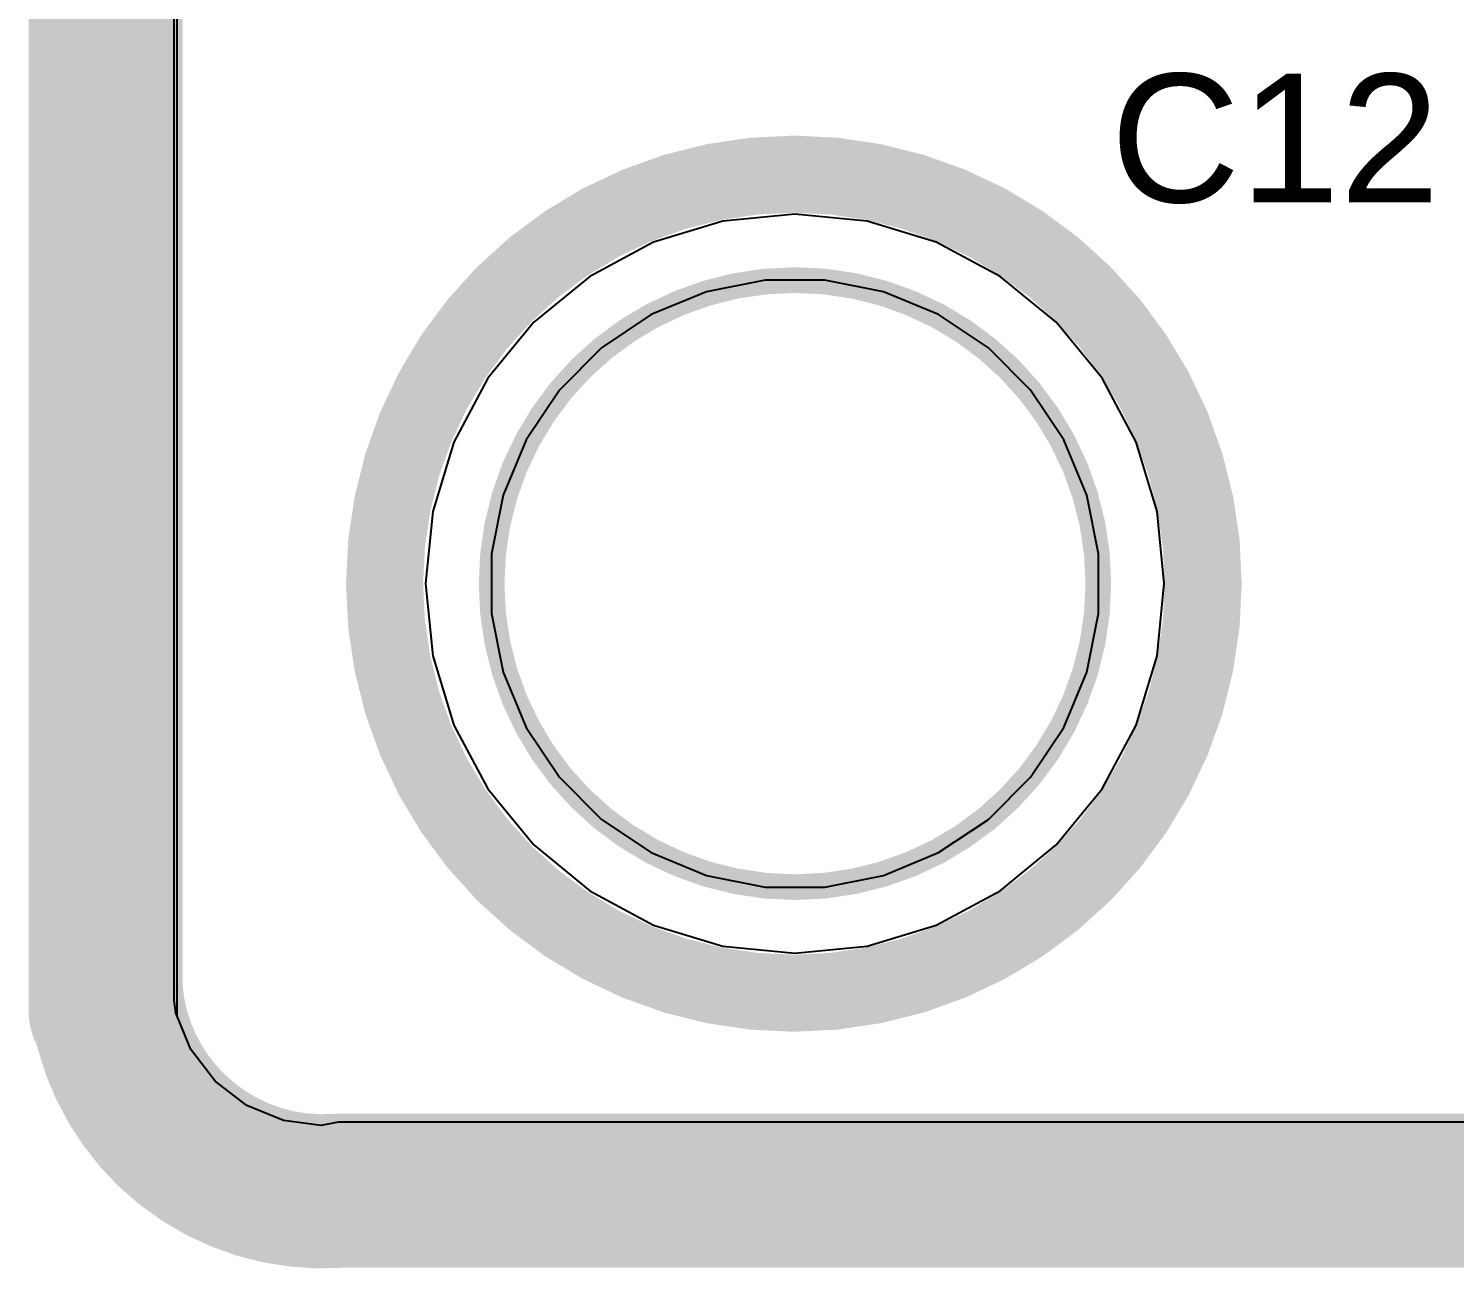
# Model space of a CAD drawing. Header units: inches. Extents: x -0.5 to 14, y -0.2 to 4.7.
# Drawn here: x -0.1492 to 0.1284, y -0.1332 to 0.108 of the extents above; entities that cross this region are included whole.
import ezdxf

# ---------------------------------------------------------------- set-up
doc = ezdxf.new("R2010")
doc.units = ezdxf.units.IN
doc.header["$MEASUREMENT"] = 0
for name, color, linetype in [('Board_outline', 56, 'Continuous'), ('Bottom Layer', 5, 'Continuous'), ('Bottom Overlay', 54, 'Continuous'), ('GND', 16, 'Continuous'), ('Keep-Out Layer', 6, 'Continuous'), ('Multi-Layer', 9, 'Continuous'), ('POWER', 76, 'Continuous'), ('Top Layer', 1, 'Continuous'), ('Top Overlay', 2, 'Continuous')]:
    doc.layers.add(name, color=color, linetype=linetype)
doc.styles.add('Arial', font='', dxfattribs={"height": 0.2})
doc.styles.get('Arial').set_extended_font_data('Arial')

msp = doc.modelspace()

# ---------------------------------------------------------------- linework, layer by layer
at = {"layer": 'Board_outline'}
for points in [[(-0.13421, -0.08202, 0.03, 0.03, 0), (-0.13421, 1.68018, 0.03, 0.03, 0)], [(-0.13421, -0.08202, 0.03, 0.03, 0), (-0.13421, 1.68018, 0.03, 0.03, 0)], [(-0.13421, -0.08202, 0.03, 0.03, 0), (-0.13421, 1.68018, 0.03, 0.03, 0)], [(-0.13421, -0.08302, 0.03, 0.03, 0), (-0.13421, 1.67918, 0.03, 0.03, 0)], [(-0.08891, -0.11814, 0.03, 0.03, -0.414214), (-0.13421, -0.07884, 0.03, 0.03, 0)], [(-0.08891, -0.11814, 0.03, 0.03, -0.414214), (-0.13421, -0.07884, 0.03, 0.03, 0)], [(-0.08891, -0.11814, 0.03, 0.03, -0.414214), (-0.13421, -0.07884, 0.03, 0.03, 0)], [(-0.08891, -0.11814, 0.03, 0.03, -0.414214), (-0.13421, -0.07884, 0.03, 0.03, 0)], [(-0.08891, -0.11812, 0.03, 0.03, 0), (1.23619, -0.11812, 0.03, 0.03, 0)], [(-0.08891, -0.11812, 0.03, 0.03, 0), (1.23619, -0.11812, 0.03, 0.03, 0)], [(-0.08891, -0.11812, 0.03, 0.03, 0), (1.23619, -0.11812, 0.03, 0.03, 0)], [(-0.08891, -0.11812, 0.03, 0.03, 0), (1.23619, -0.11812, 0.03, 0.03, 0)]]:
    msp.add_lwpolyline(points, format="xyseb", dxfattribs=at)
for points in [[(-0.14171, -0.07884, 0.015, 0.015, 1), (-0.12671, -0.07884, 0.015, 0.015, 1)], [(-0.14171, -0.07884, 0.015, 0.015, 1), (-0.12671, -0.07884, 0.015, 0.015, 1)], [(-0.14171, -0.07884, 0.015, 0.015, 1), (-0.12671, -0.07884, 0.015, 0.015, 1)], [(-0.14171, -0.07884, 0.015, 0.015, 1), (-0.12671, -0.07884, 0.015, 0.015, 1)], [(-0.14171, -0.08202, 0.015, 0.015, 1), (-0.12671, -0.08202, 0.015, 0.015, 1)], [(-0.14171, -0.08202, 0.015, 0.015, 1), (-0.12671, -0.08202, 0.015, 0.015, 1)], [(-0.14171, -0.08202, 0.015, 0.015, 1), (-0.12671, -0.08202, 0.015, 0.015, 1)], [(-0.14171, -0.08302, 0.015, 0.015, 1), (-0.12671, -0.08302, 0.015, 0.015, 1)], [(-0.09641, -0.11812, 0.015, 0.015, 1), (-0.08141, -0.11812, 0.015, 0.015, 1)], [(-0.09641, -0.11812, 0.015, 0.015, 1), (-0.08141, -0.11812, 0.015, 0.015, 1)], [(-0.09641, -0.11812, 0.015, 0.015, 1), (-0.08141, -0.11812, 0.015, 0.015, 1)], [(-0.09641, -0.11812, 0.015, 0.015, 1), (-0.08141, -0.11812, 0.015, 0.015, 1)], [(-0.09641, -0.11814, 0.015, 0.015, 1), (-0.08141, -0.11814, 0.015, 0.015, 1)], [(-0.09641, -0.11814, 0.015, 0.015, 1), (-0.08141, -0.11814, 0.015, 0.015, 1)], [(-0.09641, -0.11814, 0.015, 0.015, 1), (-0.08141, -0.11814, 0.015, 0.015, 1)], [(-0.09641, -0.11814, 0.015, 0.015, 1), (-0.08141, -0.11814, 0.015, 0.015, 1)]]:
    msp.add_lwpolyline(points, format="xyseb", close=True, dxfattribs=at)
at = {"layer": 'Bottom Layer'}
for p, q in [((-0.12087, -0.08112), (-0.12087, 1.68018)), ((-0.01403, 0.07052), (-0.02752, 0.06643)), ((0, 0.0719), (-0.01403, 0.07052)), ((0.01403, 0.07052), (0, 0.0719)), ((0.02752, 0.06643), (0.01403, 0.07052)), ((-0.02752, 0.06643), (-0.03995, 0.05978)), ((0.03995, 0.05978), (0.02752, 0.06643)), ((-0.03995, 0.05978), (-0.05084, 0.05084)), ((0.05084, 0.05084), (0.03995, 0.05978)), ((-0.05084, 0.05084), (-0.05978, 0.03995)), ((0.05978, 0.03995), (0.05084, 0.05084)), ((-0.05978, 0.03995), (-0.06643, 0.02752)), ((0.06643, 0.02752), (0.05978, 0.03995)), ((-0.06643, 0.02752), (-0.07052, 0.01403)), ((0.07052, 0.01403), (0.06643, 0.02752)), ((-0.07052, 0.01403), (-0.0719, 0)), ((0.0719, 0), (0.07052, 0.01403)), ((-0.0719, 0), (-0.07052, -0.01403)), ((0.07052, -0.01403), (0.0719, 0)), ((-0.07052, -0.01403), (-0.06643, -0.02752)), ((0.06643, -0.02752), (0.07052, -0.01403)), ((-0.06643, -0.02752), (-0.05978, -0.03995)), ((0.05978, -0.03995), (0.06643, -0.02752)), ((-0.05978, -0.03995), (-0.05084, -0.05084)), ((0.05084, -0.05084), (0.05978, -0.03995)), ((-0.05084, -0.05084), (-0.03995, -0.05978)), ((0.03995, -0.05978), (0.05084, -0.05084)), ((-0.03995, -0.05978), (-0.02752, -0.06643)), ((0.02752, -0.06643), (0.03995, -0.05978)), ((-0.02752, -0.06643), (-0.01403, -0.07052)), ((0.01403, -0.07052), (0.02752, -0.06643)), ((-0.01403, -0.07052), (0, -0.0719)), ((0, -0.0719), (0.01403, -0.07052)), ((-0.12056, -0.0835), (-0.12087, -0.08112)), ((-0.1176, -0.09065), (-0.12056, -0.0835)), ((-0.11288, -0.09679), (-0.1176, -0.09065)), ((-0.10674, -0.10151), (-0.11288, -0.09679)), ((-0.09959, -0.10447), (-0.10674, -0.10151)), ((-0.09221, -0.10544), (-0.09959, -0.10447)), ((-0.08891, -0.10478), (-0.09221, -0.10544)), ((1.23619, -0.10478), (-0.08891, -0.10478))]:
    msp.add_line(p, q, dxfattribs=at)
at = {"layer": 'Bottom Overlay'}
for points in [[(-0.13421, -0.08202, 0.03, 0.03, 0), (-0.13421, 1.68018, 0.03, 0.03, 0)], [(-0.08891, -0.11814, 0.03, 0.03, -0.414214), (-0.13421, -0.07884, 0.03, 0.03, 0)], [(-0.08891, -0.11812, 0.03, 0.03, 0), (1.23619, -0.11812, 0.03, 0.03, 0)]]:
    msp.add_lwpolyline(points, format="xyseb", dxfattribs=at)
for points in [[(0.07947, -0.00001, 0.015, 0.015, 1), (-0.07989, -0.00001, 0.015, 0.015, 1)], [(-0.08364, -0.00001, 0.0075, 0.0075, 1), (-0.07614, -0.00001, 0.0075, 0.0075, 1)], [(0.07572, -0.00001, 0.0075, 0.0075, 1), (0.08322, -0.00001, 0.0075, 0.0075, 1)], [(-0.14171, -0.07884, 0.015, 0.015, 1), (-0.12671, -0.07884, 0.015, 0.015, 1)], [(-0.14171, -0.08202, 0.015, 0.015, 1), (-0.12671, -0.08202, 0.015, 0.015, 1)], [(-0.09641, -0.11812, 0.015, 0.015, 1), (-0.08141, -0.11812, 0.015, 0.015, 1)], [(-0.09641, -0.11814, 0.015, 0.015, 1), (-0.08141, -0.11814, 0.015, 0.015, 1)]]:
    msp.add_lwpolyline(points, format="xyseb", close=True, dxfattribs=at)
at = {"layer": 'GND'}
for p, q in [((-0.12087, -0.08112), (-0.12087, 1.68018)), ((-0.01403, 0.07052), (-0.02752, 0.06643)), ((0, 0.0719), (-0.01403, 0.07052)), ((0.01403, 0.07052), (0, 0.0719)), ((0.02752, 0.06643), (0.01403, 0.07052)), ((-0.02752, 0.06643), (-0.03995, 0.05978)), ((0.03995, 0.05978), (0.02752, 0.06643)), ((-0.03995, 0.05978), (-0.05084, 0.05084)), ((0.05084, 0.05084), (0.03995, 0.05978)), ((-0.05084, 0.05084), (-0.05978, 0.03995)), ((0.05978, 0.03995), (0.05084, 0.05084)), ((-0.05978, 0.03995), (-0.06643, 0.02752)), ((0.06643, 0.02752), (0.05978, 0.03995)), ((-0.06643, 0.02752), (-0.07052, 0.01403)), ((0.07052, 0.01403), (0.06643, 0.02752)), ((-0.07052, 0.01403), (-0.0719, 0)), ((0.0719, 0), (0.07052, 0.01403)), ((-0.0719, 0), (-0.07052, -0.01403)), ((0.07052, -0.01403), (0.0719, 0)), ((-0.07052, -0.01403), (-0.06643, -0.02752)), ((0.06643, -0.02752), (0.07052, -0.01403)), ((-0.06643, -0.02752), (-0.05978, -0.03995)), ((0.05978, -0.03995), (0.06643, -0.02752)), ((-0.05978, -0.03995), (-0.05084, -0.05084)), ((0.05084, -0.05084), (0.05978, -0.03995)), ((-0.05084, -0.05084), (-0.03995, -0.05978)), ((0.03995, -0.05978), (0.05084, -0.05084)), ((-0.03995, -0.05978), (-0.02752, -0.06643)), ((0.02752, -0.06643), (0.03995, -0.05978)), ((-0.02752, -0.06643), (-0.01403, -0.07052)), ((0.01403, -0.07052), (0.02752, -0.06643)), ((-0.01403, -0.07052), (0, -0.0719)), ((0, -0.0719), (0.01403, -0.07052)), ((-0.12056, -0.0835), (-0.12087, -0.08112)), ((-0.1176, -0.09065), (-0.12056, -0.0835)), ((-0.11288, -0.09679), (-0.1176, -0.09065)), ((-0.10674, -0.10151), (-0.11288, -0.09679)), ((-0.09959, -0.10447), (-0.10674, -0.10151)), ((-0.09221, -0.10544), (-0.09959, -0.10447)), ((-0.08891, -0.10478), (-0.09221, -0.10544)), ((1.23619, -0.10478), (-0.08891, -0.10478))]:
    msp.add_line(p, q, dxfattribs=at)
at = {"layer": 'Keep-Out Layer'}
for points in [[(-0.13421, -0.08202, 0.00616, 0.00616, 0), (-0.13421, 1.68018, 0.00616, 0.00616, 0)], [(-0.13421, -0.08202, 0.00616, 0.00616, 0), (-0.13421, 1.68018, 0.00616, 0.00616, 0)], [(-0.08891, -0.11812, 0.005, 0.005, -0.414214), (-0.13421, -0.07882, 0.005, 0.005, 0)], [(-0.08891, -0.11812, 0.005, 0.005, -0.414214), (-0.13421, -0.07882, 0.005, 0.005, 0)], [(-0.08891, -0.11812, 0.00616, 0.00616, 0), (1.23619, -0.11812, 0.00616, 0.00616, 0)], [(-0.08891, -0.11812, 0.00616, 0.00616, 0), (1.23619, -0.11812, 0.00616, 0.00616, 0)]]:
    msp.add_lwpolyline(points, format="xyseb", dxfattribs=at)
for points in [[(0.05906, 0, 0.005, 0.005, 1), (-0.05906, 0, 0.005, 0.005, 1)], [(0.05906, 0, 0.005, 0.005, 1), (-0.05906, 0, 0.005, 0.005, 1)], [(-0.06031, 0, 0.0025, 0.0025, 1), (-0.05781, 0, 0.0025, 0.0025, 1)], [(-0.06031, 0, 0.0025, 0.0025, 1), (-0.05781, 0, 0.0025, 0.0025, 1)], [(0.05781, 0, 0.0025, 0.0025, 1), (0.06031, 0, 0.0025, 0.0025, 1)], [(0.05781, 0, 0.0025, 0.0025, 1), (0.06031, 0, 0.0025, 0.0025, 1)], [(-0.13546, -0.07882, 0.0025, 0.0025, 1), (-0.13296, -0.07882, 0.0025, 0.0025, 1)], [(-0.13546, -0.07882, 0.0025, 0.0025, 1), (-0.13296, -0.07882, 0.0025, 0.0025, 1)], [(-0.13575, -0.08202, 0.00308, 0.00308, 1), (-0.13267, -0.08202, 0.00308, 0.00308, 1)], [(-0.13575, -0.08202, 0.00308, 0.00308, 1), (-0.13267, -0.08202, 0.00308, 0.00308, 1)], [(-0.09045, -0.11812, 0.00308, 0.00308, 1), (-0.08737, -0.11812, 0.00308, 0.00308, 1)], [(-0.09045, -0.11812, 0.00308, 0.00308, 1), (-0.08737, -0.11812, 0.00308, 0.00308, 1)], [(-0.09016, -0.11812, 0.0025, 0.0025, 1), (-0.08766, -0.11812, 0.0025, 0.0025, 1)], [(-0.09016, -0.11812, 0.0025, 0.0025, 1), (-0.08766, -0.11812, 0.0025, 0.0025, 1)]]:
    msp.add_lwpolyline(points, format="xyseb", close=True, dxfattribs=at)
at = {"layer": 'Multi-Layer'}
for p, q in [((-0.00582, 0.05906), (-0.01723, 0.05679)), ((0, 0.05906), (-0.00582, 0.05906)), ((0.00582, 0.05906), (0, 0.05906)), ((0.01723, 0.05679), (0.00582, 0.05906)), ((-0.01723, 0.05679), (-0.02797, 0.05233)), ((0.02797, 0.05233), (0.01723, 0.05679)), ((-0.02797, 0.05233), (-0.03765, 0.04587)), ((0.03765, 0.04587), (0.02797, 0.05233)), ((-0.03765, 0.04587), (-0.04587, 0.03765)), ((0.04587, 0.03765), (0.03765, 0.04587)), ((-0.04587, 0.03765), (-0.05233, 0.02797)), ((0.05233, 0.02797), (0.04587, 0.03765)), ((-0.05233, 0.02797), (-0.05679, 0.01723)), ((0.05679, 0.01723), (0.05233, 0.02797)), ((-0.05679, 0.01723), (-0.05906, 0.00582)), ((0.05906, 0.00582), (0.05679, 0.01723)), ((-0.05906, 0.00582), (-0.05906, 0)), ((0.05906, 0), (0.05906, 0.00582)), ((-0.05906, 0), (-0.05906, 0)), ((-0.05906, 0), (-0.05906, -0.00582)), ((0.05906, -0.00582), (0.05906, 0)), ((-0.05906, -0.00582), (-0.05679, -0.01723)), ((0.05679, -0.01723), (0.05906, -0.00582)), ((-0.05679, -0.01723), (-0.05233, -0.02797)), ((0.05233, -0.02797), (0.05679, -0.01723)), ((-0.05233, -0.02797), (-0.04587, -0.03765)), ((0.04587, -0.03765), (0.05233, -0.02797)), ((-0.04587, -0.03765), (-0.03765, -0.04587)), ((0.03765, -0.04587), (0.04587, -0.03765)), ((-0.03765, -0.04587), (-0.02797, -0.05233)), ((0.02797, -0.05233), (0.03765, -0.04587)), ((-0.02797, -0.05233), (-0.01723, -0.05679)), ((0.01723, -0.05679), (0.02797, -0.05233)), ((-0.01723, -0.05679), (-0.00582, -0.05906)), ((0.00582, -0.05906), (0.01723, -0.05679)), ((-0.00582, -0.05906), (0, -0.05906)), ((0, -0.05906), (0.00582, -0.05906))]:
    msp.add_line(p, q, dxfattribs=at)
at = {"layer": 'POWER'}
for p, q in [((-0.1203, -0.08414), (-0.1203, 0.29981)), ((-0.01403, 0.07052), (-0.02752, 0.06643)), ((0, 0.0719), (-0.01403, 0.07052)), ((0.01403, 0.07052), (0, 0.0719)), ((0.02752, 0.06643), (0.01403, 0.07052)), ((-0.02752, 0.06643), (-0.03995, 0.05978)), ((0.03995, 0.05978), (0.02752, 0.06643)), ((-0.03995, 0.05978), (-0.05084, 0.05084)), ((0.05084, 0.05084), (0.03995, 0.05978)), ((-0.05084, 0.05084), (-0.05978, 0.03995)), ((0.05978, 0.03995), (0.05084, 0.05084)), ((-0.05978, 0.03995), (-0.06643, 0.02752)), ((0.06643, 0.02752), (0.05978, 0.03995)), ((-0.06643, 0.02752), (-0.07052, 0.01403)), ((0.07052, 0.01403), (0.06643, 0.02752)), ((-0.07052, 0.01403), (-0.0719, 0)), ((0.0719, 0), (0.07052, 0.01403)), ((-0.0719, 0), (-0.07052, -0.01403)), ((0.07052, -0.01403), (0.0719, 0)), ((-0.07052, -0.01403), (-0.06643, -0.02752)), ((0.06643, -0.02752), (0.07052, -0.01403)), ((-0.06643, -0.02752), (-0.05978, -0.03995)), ((0.05978, -0.03995), (0.06643, -0.02752)), ((-0.05978, -0.03995), (-0.05084, -0.05084)), ((0.05084, -0.05084), (0.05978, -0.03995)), ((-0.05084, -0.05084), (-0.03995, -0.05978)), ((0.03995, -0.05978), (0.05084, -0.05084)), ((-0.03995, -0.05978), (-0.02752, -0.06643)), ((0.02752, -0.06643), (0.03995, -0.05978)), ((-0.02752, -0.06643), (-0.01403, -0.07052)), ((0.01403, -0.07052), (0.02752, -0.06643)), ((-0.01403, -0.07052), (0, -0.0719)), ((0, -0.0719), (0.01403, -0.07052)), ((-0.1176, -0.09065), (-0.1203, -0.08414)), ((-0.11288, -0.09679), (-0.1176, -0.09065)), ((-0.10674, -0.10151), (-0.11288, -0.09679)), ((-0.09959, -0.10447), (-0.10674, -0.10151)), ((-0.09221, -0.10544), (-0.09959, -0.10447)), ((-0.08891, -0.10478), (-0.09221, -0.10544)), ((0.23692, -0.10478), (-0.08891, -0.10478))]:
    msp.add_line(p, q, dxfattribs=at)
at = {"layer": 'Top Layer'}
for p, q in [((-0.12087, -0.08112), (-0.12087, 1.68018)), ((-0.01403, 0.07052), (-0.02752, 0.06643)), ((0, 0.0719), (-0.01403, 0.07052)), ((0.01403, 0.07052), (0, 0.0719)), ((0.02752, 0.06643), (0.01403, 0.07052)), ((-0.02752, 0.06643), (-0.03995, 0.05978)), ((0.03995, 0.05978), (0.02752, 0.06643)), ((-0.03995, 0.05978), (-0.05084, 0.05084)), ((0.05084, 0.05084), (0.03995, 0.05978)), ((-0.05084, 0.05084), (-0.05978, 0.03995)), ((0.05978, 0.03995), (0.05084, 0.05084)), ((-0.05978, 0.03995), (-0.06643, 0.02752)), ((0.06643, 0.02752), (0.05978, 0.03995)), ((-0.06643, 0.02752), (-0.07052, 0.01403)), ((0.07052, 0.01403), (0.06643, 0.02752)), ((-0.07052, 0.01403), (-0.0719, 0)), ((0.0719, 0), (0.07052, 0.01403)), ((-0.0719, 0), (-0.07052, -0.01403)), ((0.07052, -0.01403), (0.0719, 0)), ((-0.07052, -0.01403), (-0.06643, -0.02752)), ((0.06643, -0.02752), (0.07052, -0.01403)), ((-0.06643, -0.02752), (-0.05978, -0.03995)), ((0.05978, -0.03995), (0.06643, -0.02752)), ((-0.05978, -0.03995), (-0.05084, -0.05084)), ((0.05084, -0.05084), (0.05978, -0.03995)), ((-0.05084, -0.05084), (-0.03995, -0.05978)), ((0.03995, -0.05978), (0.05084, -0.05084)), ((-0.03995, -0.05978), (-0.02752, -0.06643)), ((0.02752, -0.06643), (0.03995, -0.05978)), ((-0.02752, -0.06643), (-0.01403, -0.07052)), ((0.01403, -0.07052), (0.02752, -0.06643)), ((-0.01403, -0.07052), (0, -0.0719)), ((0, -0.0719), (0.01403, -0.07052)), ((-0.12056, -0.0835), (-0.12087, -0.08112)), ((-0.1176, -0.09065), (-0.12056, -0.0835)), ((-0.11288, -0.09679), (-0.1176, -0.09065)), ((-0.10674, -0.10151), (-0.11288, -0.09679)), ((-0.09959, -0.10447), (-0.10674, -0.10151)), ((-0.09221, -0.10544), (-0.09959, -0.10447)), ((-0.08891, -0.10478), (-0.09221, -0.10544)), ((1.23619, -0.10478), (-0.08891, -0.10478))]:
    msp.add_line(p, q, dxfattribs=at)
at = {"layer": 'Top Overlay'}
for points in [[(-0.13421, -0.08302, 0.03, 0.03, 0), (-0.13421, 1.67918, 0.03, 0.03, 0)], [(-0.08891, -0.11814, 0.03, 0.03, -0.414214), (-0.13421, -0.07884, 0.03, 0.03, 0)], [(-0.08891, -0.11812, 0.03, 0.03, 0), (1.23619, -0.11812, 0.03, 0.03, 0)]]:
    msp.add_lwpolyline(points, format="xyseb", dxfattribs=at)
for points in [[(0.07947, -0.00001, 0.015, 0.015, 1), (-0.07989, -0.00001, 0.015, 0.015, 1)], [(-0.08364, -0.00001, 0.0075, 0.0075, 1), (-0.07614, -0.00001, 0.0075, 0.0075, 1)], [(0.07572, -0.00001, 0.0075, 0.0075, 1), (0.08322, -0.00001, 0.0075, 0.0075, 1)], [(-0.14171, -0.07884, 0.015, 0.015, 1), (-0.12671, -0.07884, 0.015, 0.015, 1)], [(-0.14171, -0.08302, 0.015, 0.015, 1), (-0.12671, -0.08302, 0.015, 0.015, 1)], [(-0.09641, -0.11812, 0.015, 0.015, 1), (-0.08141, -0.11812, 0.015, 0.015, 1)], [(-0.09641, -0.11814, 0.015, 0.015, 1), (-0.08141, -0.11814, 0.015, 0.015, 1)]]:
    msp.add_lwpolyline(points, format="xyseb", close=True, dxfattribs=at)

# ---------------------------------------------------------------- texts
at = {"layer": 'Top Overlay', "style": 'Arial'}
msp.add_text('C12', height=0.025, dxfattribs=at).set_placement((0.06143, 0.0742))

doc.saveas('drawing.dxf')
